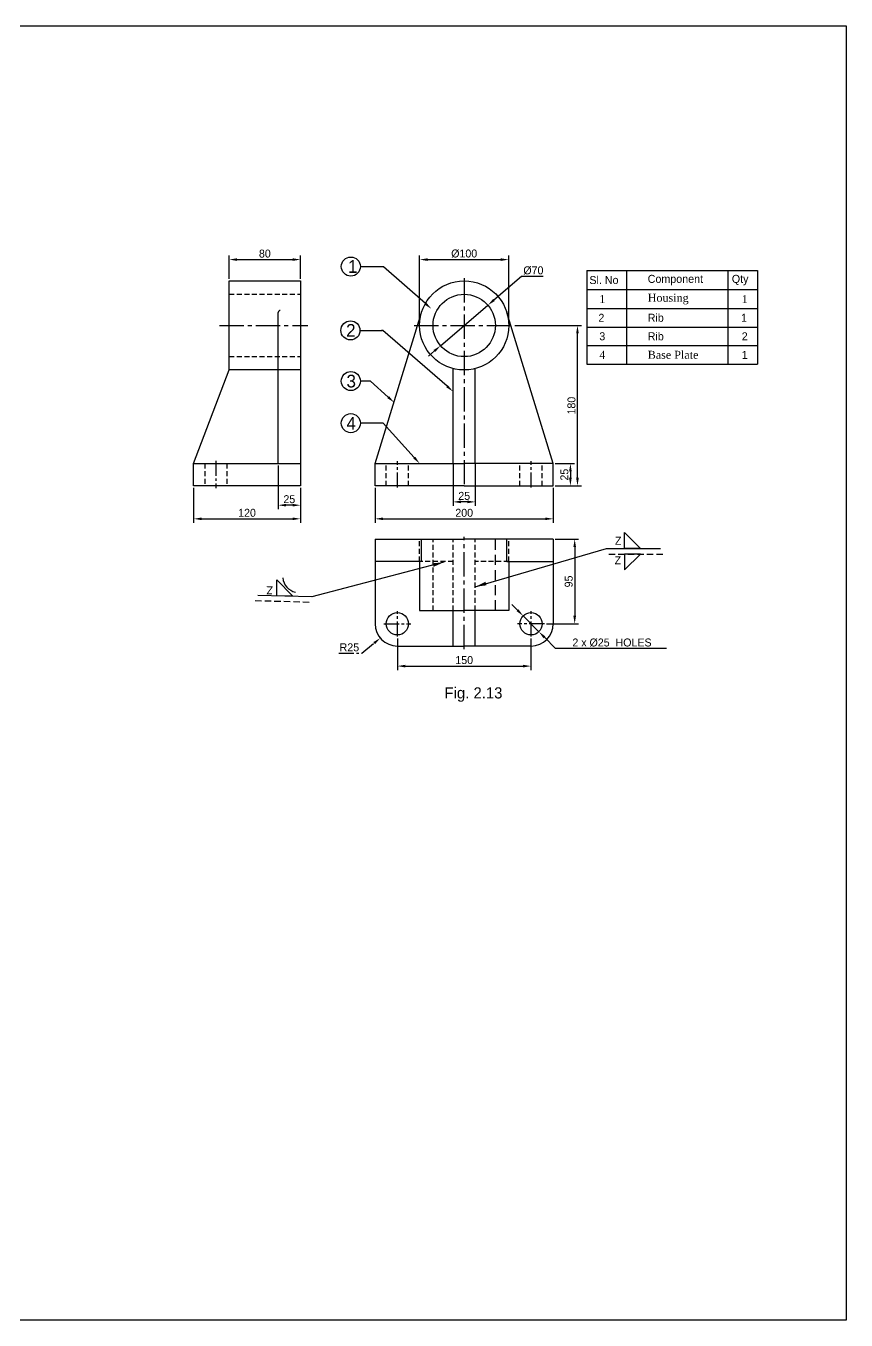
# Model space of a CAD drawing. Header units: millimetres. Extents: x 222 to 858, y 138 to 544.
# Drawn here: x 600.6 to 858.4, y 137.5 to 544.4 of the extents above; entities that cross this region are included whole.
import ezdxf
from ezdxf import colors
from ezdxf.entities.mleader import LeaderData, LeaderLine
from ezdxf.math import Vec2, Vec3

# ---------------------------------------------------------------- set-up
doc = ezdxf.new("R2010")
doc.units = ezdxf.units.MM
for name, pattern in [('ACISOTGL', [3, 2, -1]), ('CENTER2', [28.575, 19.05, -3.175, 3.175, -3.175]), ('HIDDEN2', [4.7625, 3.175, -1.5875])]:
    doc.linetypes.add(name, pattern=pattern)
doc.layers.add('AM_5', color=3, linetype='Continuous', lineweight=25)
doc.dimstyles.new('AM_ISO$7', dxfattribs={"dimtxt": 3.5, "dimasz": 3.5, "dimexe": 1, "dimexo": 1, "dimgap": 1.5, "dimtad": 1, "dimdsep": 46, "dimtxsty": 'Standard', "dimcen": 0, "dimclrd": 256, "dimclre": 256, "dimclrt": 2, "dimadec": 0, "dimazin": 2, "dimtp": 0.1, "dimtm": 0.1, "dimtfac": 0.71, "dimtdec": 3, "dimtmove": 0, "dimatfit": 3, "dimfxl": 1, "dimlwd": -1, "dimlwe": -1, "dimarcsym": 1})
doc.dimstyles.new('Horizontal', dxfattribs={"dimtxt": 2.5, "dimasz": 2.5, "dimexe": 1.25, "dimexo": 0.625, "dimtad": 1, "dimtih": 1, "dimtoh": 1, "dimtxsty": 'Standard', "dimcen": 0, "dimclrd": 3, "dimclre": 3, "dimadec": 0, "dimazin": 0, "dimtfac": 1, "dimtofl": 0, "dimtmove": 0, "dimatfit": 3, "dimfxl": 1, "dimarcsym": 0})
doc.dimstyles.new('ISO-25', dxfattribs={"dimtxt": 2.5, "dimasz": 2.5, "dimexe": 1.25, "dimexo": 0.625, "dimtad": 1, "dimtxsty": 'Standard', "dimcen": 2.5, "dimadec": 0, "dimazin": 0, "dimtfac": 1, "dimtmove": 0, "dimatfit": 3, "dimfxl": 1, "dimarcsym": 0})

# ---------------------------------------------------------------- blocks, each defined once
blk = doc.blocks.new('*D39')
at = {"color": 0, "lineweight": -2, "transparency": 16777216}
for p, q in [((664.49, 464.81), (664.49, 472.14)), ((686.89, 464.81), (686.89, 472.14)), ((666.99, 470.89), (684.39, 470.89))]:
    blk.add_line(p, q, dxfattribs=at)
at = {"color": 0, "transparency": 16777216}
for points in [[(666.99, 471.31), (666.99, 470.48), (664.49, 470.89)], [(684.39, 471.31), (684.39, 470.48), (686.89, 470.89)]]:
    blk.add_solid(points, dxfattribs=at)
at = {"layer": 'Defpoints', "color": 0, "transparency": 16777216}
for p in [(686.89, 470.89), (664.49, 464.19), (686.89, 464.19)]:
    blk.add_point(p, dxfattribs=at)
at = {"color": 0, "transparency": 16777216, "insert": (675.69, 472.77), "char_height": 2.5, "attachment_point": 5}
blk.add_mtext('80', dxfattribs=at)
blk = doc.blocks.new('*D40')
at = {"color": 0, "lineweight": -2, "transparency": 16777216}
for p, q in [((724.35, 450.81), (724.35, 472.14)), ((752.35, 450.81), (752.35, 472.14)), ((726.85, 470.89), (749.85, 470.89))]:
    blk.add_line(p, q, dxfattribs=at)
at = {"color": 0, "transparency": 16777216}
for points in [[(726.85, 471.31), (726.85, 470.48), (724.35, 470.89)], [(749.85, 471.31), (749.85, 470.48), (752.35, 470.89)]]:
    blk.add_solid(points, dxfattribs=at)
at = {"layer": 'Defpoints', "color": 0, "transparency": 16777216}
for p in [(752.35, 470.89), (724.35, 450.19), (752.35, 450.19)]:
    blk.add_point(p, dxfattribs=at)
at = {"color": 0, "transparency": 16777216, "insert": (738.35, 472.77), "char_height": 2.5, "attachment_point": 5}
blk.add_mtext('%%C100', dxfattribs=at)
blk = doc.blocks.new('*D41')
at = {"color": 0, "lineweight": -2, "transparency": 16777216}
for p, q in [((766.98, 406.79), (772.99, 406.79)), ((771.74, 404.29), (771.74, 402.29)), ((766.98, 399.79), (772.99, 399.79))]:
    blk.add_line(p, q, dxfattribs=at)
at = {"color": 0, "transparency": 16777216}
for points in [[(771.32, 404.29), (772.15, 404.29), (771.74, 406.79)], [(771.32, 402.29), (772.15, 402.29), (771.74, 399.79)]]:
    blk.add_solid(points, dxfattribs=at)
at = {"layer": 'Defpoints', "color": 0, "transparency": 16777216}
for p in [(766.35, 406.79), (766.35, 399.79), (771.74, 399.79)]:
    blk.add_point(p, dxfattribs=at)
at = {"color": 0, "transparency": 16777216, "insert": (769.86, 403.29), "char_height": 2.5, "attachment_point": 5, "rotation": 90}
blk.add_mtext('25', dxfattribs=at)
blk = doc.blocks.new('*D31')
at = {"color": 0, "lineweight": -2, "transparency": 16777216}
for p, q in [((754.22, 450.19), (775.21, 450.19)), ((773.96, 402.29), (773.96, 447.69)), ((766.98, 399.79), (775.21, 399.79))]:
    blk.add_line(p, q, dxfattribs=at)
at = {"color": 0, "transparency": 16777216}
for points in [[(773.54, 447.69), (774.37, 447.69), (773.96, 450.19)], [(773.54, 402.29), (774.37, 402.29), (773.96, 399.79)]]:
    blk.add_solid(points, dxfattribs=at)
at = {"layer": 'Defpoints', "color": 0, "transparency": 16777216}
for p in [(753.59, 450.19), (773.96, 450.19), (766.35, 399.79)]:
    blk.add_point(p, dxfattribs=at)
at = {"color": 0, "transparency": 16777216, "insert": (772.08, 424.99), "char_height": 2.5, "attachment_point": 5, "rotation": 90}
blk.add_mtext('180', dxfattribs=at)
blk = doc.blocks.new('*D42')
at = {"color": 0, "lineweight": -2, "transparency": 16777216}
for p, q in [((653.29, 399.16), (653.29, 388.15)), ((686.89, 399.16), (686.89, 388.15)), ((655.79, 389.4), (684.39, 389.4))]:
    blk.add_line(p, q, dxfattribs=at)
at = {"color": 0, "transparency": 16777216}
for points in [[(655.79, 389.82), (655.79, 388.99), (653.29, 389.4)], [(684.39, 389.82), (684.39, 388.99), (686.89, 389.4)]]:
    blk.add_solid(points, dxfattribs=at)
at = {"layer": 'Defpoints', "color": 0, "transparency": 16777216}
for p in [(653.29, 399.79), (686.89, 399.79), (686.89, 389.4)]:
    blk.add_point(p, dxfattribs=at)
at = {"color": 0, "transparency": 16777216, "insert": (670.09, 391.28), "char_height": 2.5, "attachment_point": 5}
blk.add_mtext('120', dxfattribs=at)
blk = doc.blocks.new('*D32')
at = {"color": 0, "lineweight": -2, "transparency": 16777216}
for p, q in [((679.89, 406.16), (679.89, 392.43)), ((686.89, 399.16), (686.89, 392.43)), ((684.39, 393.68), (682.39, 393.68))]:
    blk.add_line(p, q, dxfattribs=at)
at = {"color": 0, "transparency": 16777216}
for points in [[(682.39, 394.1), (682.39, 393.27), (679.89, 393.68)], [(684.39, 394.1), (684.39, 393.27), (686.89, 393.68)]]:
    blk.add_solid(points, dxfattribs=at)
at = {"layer": 'Defpoints', "color": 0, "transparency": 16777216}
for p in [(679.89, 406.79), (686.89, 399.79), (679.89, 393.68)]:
    blk.add_point(p, dxfattribs=at)
at = {"color": 0, "transparency": 16777216, "insert": (683.39, 395.56), "char_height": 2.5, "attachment_point": 5}
blk.add_mtext('25', dxfattribs=at)
blk = doc.blocks.new('*D33')
at = {"color": 0, "lineweight": -2, "transparency": 16777216}
for p, q in [((734.85, 406.66), (734.85, 393.48)), ((741.85, 406.66), (741.85, 393.48)), ((739.35, 394.73), (737.35, 394.73))]:
    blk.add_line(p, q, dxfattribs=at)
at = {"color": 0, "transparency": 16777216}
for points in [[(737.35, 395.14), (737.35, 394.31), (734.85, 394.73)], [(739.35, 395.14), (739.35, 394.31), (741.85, 394.73)]]:
    blk.add_solid(points, dxfattribs=at)
at = {"layer": 'Defpoints', "color": 0, "transparency": 16777216}
for p in [(734.85, 407.28), (741.85, 407.28), (734.85, 394.73)]:
    blk.add_point(p, dxfattribs=at)
at = {"color": 0, "transparency": 16777216, "insert": (738.35, 396.6), "char_height": 2.5, "attachment_point": 5}
blk.add_mtext('25', dxfattribs=at)
blk = doc.blocks.new('*D43')
at = {"color": 0, "lineweight": -2, "transparency": 16777216}
for p, q in [((717.35, 351.79), (717.35, 341.85)), ((759.35, 351.79), (759.35, 341.85)), ((719.85, 343.1), (756.85, 343.1))]:
    blk.add_line(p, q, dxfattribs=at)
at = {"color": 0, "transparency": 16777216}
for points in [[(719.85, 343.52), (719.85, 342.68), (717.35, 343.1)], [(756.85, 343.52), (756.85, 342.68), (759.35, 343.1)]]:
    blk.add_solid(points, dxfattribs=at)
at = {"layer": 'Defpoints', "color": 0, "transparency": 16777216}
for p in [(717.35, 352.41), (759.35, 352.41), (759.35, 343.1)]:
    blk.add_point(p, dxfattribs=at)
at = {"color": 0, "transparency": 16777216, "insert": (738.35, 344.98), "char_height": 2.5, "attachment_point": 5}
blk.add_mtext('150', dxfattribs=at)
blk = doc.blocks.new('*D44')
at = {"color": 0, "lineweight": -2, "transparency": 16777216}
for p, q in [((766.98, 383.01), (774.33, 383.01)), ((773.08, 380.51), (773.08, 358.91)), ((764.2, 356.41), (774.33, 356.41))]:
    blk.add_line(p, q, dxfattribs=at)
at = {"color": 0, "transparency": 16777216}
for points in [[(772.67, 380.51), (773.5, 380.51), (773.08, 383.01)], [(772.67, 358.91), (773.5, 358.91), (773.08, 356.41)]]:
    blk.add_solid(points, dxfattribs=at)
at = {"layer": 'Defpoints', "color": 0, "transparency": 16777216}
for p in [(766.35, 383.01), (763.58, 356.41), (773.08, 356.41)]:
    blk.add_point(p, dxfattribs=at)
at = {"color": 0, "transparency": 16777216, "insert": (771.21, 369.71), "char_height": 2.5, "attachment_point": 5, "rotation": 90}
blk.add_mtext('95', dxfattribs=at)
blk = doc.blocks.new('*D45')
at = {"color": 3, "linetype": 'CENTER2', "lineweight": -2, "ltscale": 0.25, "transparency": 16777216}
for p, q in [((706.22, 347.12), (710.06, 350.32)), ((698.93, 347.12), (706.22, 347.12))]:
    blk.add_line(p, q, dxfattribs=at)
at = {"color": 3, "linetype": 'CENTER2', "ltscale": 0.25, "transparency": 16777216}
blk.add_solid([(709.79, 350.64), (710.33, 350), (711.98, 351.92)], dxfattribs=at)
at = {"layer": 'Defpoints', "color": 0, "linetype": 'CENTER2', "ltscale": 0.25, "transparency": 16777216}
for p in [(717.35, 356.41), (711.98, 351.92)]:
    blk.add_point(p, dxfattribs=at)
at = {"color": 0, "linetype": 'CENTER2', "ltscale": 0.25, "transparency": 16777216, "insert": (702.26, 348.99), "char_height": 2.5, "attachment_point": 5}
blk.add_mtext('R25', dxfattribs=at)
blk = doc.blocks.new('*D46')
at = {"color": 3, "lineweight": -2, "transparency": 16777216}
for p, q in [((755.12, 360.66), (753.36, 362.44)), ((756.89, 358.89), (761.82, 353.92)), ((767.1, 348.6), (763.58, 352.15)), ((801.89, 348.6), (767.1, 348.6))]:
    blk.add_line(p, q, dxfattribs=at)
at = {"color": 3, "transparency": 16777216}
for points in [[(755.42, 360.96), (754.83, 360.37), (756.89, 358.89)], [(763.88, 352.44), (763.28, 351.86), (761.82, 353.92)]]:
    blk.add_solid(points, dxfattribs=at)
at = {"layer": 'Defpoints', "color": 0, "transparency": 16777216}
for p in [(756.89, 358.89), (761.82, 353.92)]:
    blk.add_point(p, dxfattribs=at)
at = {"color": 0, "transparency": 16777216, "insert": (784.81, 350.48), "char_height": 2.5, "attachment_point": 5}
blk.add_mtext('2 x %%C25  HOLES', dxfattribs=at)
blk = doc.blocks.new('*D47')
at = {"color": 0, "lineweight": -2, "transparency": 16777216}
for p, q in [((710.35, 399.16), (710.35, 388.15)), ((766.35, 399.16), (766.35, 388.15)), ((712.85, 389.4), (763.85, 389.4))]:
    blk.add_line(p, q, dxfattribs=at)
at = {"color": 0, "transparency": 16777216}
for points in [[(712.85, 389.82), (712.85, 388.99), (710.35, 389.4)], [(763.85, 389.82), (763.85, 388.99), (766.35, 389.4)]]:
    blk.add_solid(points, dxfattribs=at)
at = {"layer": 'Defpoints', "color": 0, "transparency": 16777216}
for p in [(710.35, 399.79), (766.35, 399.79), (766.35, 389.4)]:
    blk.add_point(p, dxfattribs=at)
at = {"color": 0, "transparency": 16777216, "insert": (738.35, 391.28), "char_height": 2.5, "attachment_point": 5}
blk.add_mtext('200', dxfattribs=at)
blk = doc.blocks.new('*D48')
at = {"color": 3, "lineweight": -2, "transparency": 16777216}
for p, q in [((756.35, 465.59), (747.7, 458.19)), ((763.22, 465.59), (756.35, 465.59)), ((730.91, 443.81), (745.8, 456.56)), ((729.01, 442.19), (727.11, 440.56))]:
    blk.add_line(p, q, dxfattribs=at)
at = {"color": 3, "transparency": 16777216}
for points in [[(747.42, 458.5), (747.97, 457.87), (745.8, 456.56)], [(728.74, 442.5), (729.28, 441.87), (730.91, 443.81)]]:
    blk.add_solid(points, dxfattribs=at)
at = {"layer": 'Defpoints', "color": 0, "transparency": 16777216}
for p in [(745.8, 456.56), (730.91, 443.81)]:
    blk.add_point(p, dxfattribs=at)
at = {"color": 0, "transparency": 16777216, "insert": (760.1, 467.47), "char_height": 2.5, "attachment_point": 5}
blk.add_mtext('%%C70', dxfattribs=at)

msp = doc.modelspace()

# ---------------------------------------------------------------- linework, layer by layer
at = {"color": 3}
for p, q in [((712.707, 468.66), (705.722, 468.66)), ((705.598, 448.641), (712.584, 448.641)), ((712.606, 419.465), (705.722, 419.465))]:
    msp.add_line(p, q, dxfattribs=at)
for p, q in [((664.494, 464.187), (686.894, 464.187)), ((664.494, 436.187), (664.494, 464.187)), ((686.894, 464.187), (686.894, 399.787)), ((776.942, 467.432), (776.942, 438.036)), ((776.942, 467.432), (830.521, 467.432)), ((789.337, 467.432), (789.337, 438.036)), ((821.17, 467.432), (821.17, 438.036)), ((830.521, 467.432), (830.521, 438.036)), ((776.942, 461.469), (830.521, 461.469)), ((679.894, 406.787), (679.894, 454.304)), ((710.352, 406.787), (724.971, 454.304)), ((766.352, 406.787), (751.733, 454.304)), ((776.942, 455.507), (830.521, 455.507)), ((776.942, 449.683), (830.521, 449.683)), ((776.942, 443.86), (830.521, 443.86)), ((653.294, 406.787), (664.494, 436.187)), ((686.894, 436.187), (664.494, 436.187)), ((734.852, 406.787), (734.852, 436.632)), ((741.852, 406.787), (741.852, 436.632)), ((776.942, 438.036), (830.521, 438.036)), ((653.294, 399.787), (653.294, 406.787)), ((653.294, 406.787), (686.894, 406.787)), ((710.352, 399.787), (710.352, 406.787)), ((710.352, 406.787), (738.352, 406.787)), ((766.352, 406.787), (738.352, 406.787)), ((766.352, 399.787), (766.352, 406.787)), ((686.894, 399.787), (653.294, 399.787)), ((738.352, 399.787), (710.352, 399.787)), ((738.352, 399.787), (766.352, 399.787)), ((710.352, 383.007), (738.352, 383.007)), ((710.352, 383.007), (710.352, 356.407)), ((724.971, 376.007), (724.971, 383.007)), ((766.352, 383.007), (738.352, 383.007)), ((751.733, 376.007), (751.733, 383.007)), ((766.352, 383.007), (766.352, 356.407)), ((724.971, 376.007), (710.352, 376.007)), ((724.352, 376.007), (724.352, 360.607)), ((751.733, 376.007), (766.352, 376.007)), ((752.352, 376.007), (752.352, 360.607)), ((724.352, 360.607), (738.352, 360.607)), ((734.852, 349.407), (734.852, 360.607)), ((752.352, 360.607), (738.352, 360.607)), ((741.852, 349.407), (741.852, 360.607)), ((717.352, 349.407), (738.352, 349.407)), ((759.352, 349.407), (738.352, 349.407))]:
    msp.add_line(p, q)
at = {"color": 3, "linetype": 'CENTER2', "ltscale": 0.4}
for p, q in [((738.352, 465.042), (738.352, 399.027)), ((661.473, 450.187), (689.158, 450.187)), ((722.608, 450.187), (753.59, 450.187)), ((738.352, 348.424), (738.352, 383.716))]:
    msp.add_line(p, q, dxfattribs=at)
at = {"linetype": 'HIDDEN2', "ltscale": 0.5}
for p, q in [((664.494, 459.987), (686.894, 459.987)), ((664.494, 440.387), (686.894, 440.387)), ((656.794, 406.787), (656.794, 399.787)), ((663.794, 406.787), (663.794, 399.787)), ((713.852, 399.787), (713.852, 406.787)), ((720.852, 399.787), (720.852, 406.787)), ((755.852, 399.787), (755.852, 406.787)), ((762.852, 399.787), (762.852, 406.787)), ((724.352, 376.007), (724.352, 383.007)), ((728.552, 360.607), (728.552, 383.007)), ((734.852, 360.607), (734.852, 383.007)), ((741.852, 360.607), (741.852, 383.007)), ((752.352, 376.007), (752.352, 383.007)), ((734.852, 376.007), (724.971, 376.007)), ((752.352, 376.007), (741.852, 376.007))]:
    msp.add_line(p, q, dxfattribs=at)
at = {"color": 3, "linetype": 'CENTER2', "ltscale": 0.25}
for p, q in [((660.294, 407.652), (660.294, 399.062)), ((717.352, 399.245), (717.352, 407.52)), ((759.352, 399.245), (759.352, 407.52)), ((717.352, 352.415), (717.352, 360.399)), ((759.352, 352.415), (759.352, 360.399)), ((713.125, 356.407), (721.579, 356.407)), ((763.579, 356.407), (755.125, 356.407))]:
    msp.add_line(p, q, dxfattribs=at)
at = {"linetype": 'HIDDEN2'}
msp.add_line((748.152, 360.607), (748.152, 383.007), dxfattribs=at)
for points in [[(221.981, 544.363), (858.398, 544.363), (858.398, 137.509), (221.981, 137.509)], [(788.785, 385.068), (793.785, 380.068), (788.785, 380.068)], [(788.785, 378.318), (788.785, 373.318), (793.785, 378.318)], [(679.484, 370.174), (684.51, 365.038), (679.484, 365.174)]]:
    msp.add_lwpolyline(points, close=True)
for centre, radius in [((702.722, 468.708), 3), ((738.352, 450.187), 14), ((738.352, 450.187), 9.8), ((702.598, 448.641), 3), ((702.722, 432.704), 3), ((702.722, 419.465), 3), ((717.352, 356.407), 3.5), ((759.352, 356.407), 3.5)]:
    msp.add_circle(centre, radius)
for centre, radius, start, end in [((680.482, 454.304), 0.588, 90, 180), ((717.352, 356.407), 7, 180, 270), ((759.352, 356.407), 7, 270, 0)]:
    msp.add_arc(centre, radius, start, end)
at = {"layer": 'AM_5', "linetype": 'ACISOTGL'}
for p, q in [((783.785, 378.318), (801.535, 378.318)), ((689.665, 363.147), (671.922, 363.629))]:
    msp.add_line(p, q, dxfattribs=at)
at = {"layer": 'AM_5', "color": 7}
msp.add_arc((686.44, 371.36), 5.141, 185.95902, 257.35149, dxfattribs=at)

# ---------------------------------------------------------------- texts
at = {"attachment_point": 1}
for s, width, insert, char_height in [('1', 3.03706, (701.833, 470.727), 4), ('2', 3.03706, (701.233, 450.637), 4), ('3', 3.03706, (701.357, 434.7), 4), ('4', 3.03706, (701.357, 421.461), 4), ('Z ', 2.75, (785.752, 383.753), 2.5), ('Z ', 2.75, (785.629, 377.624), 2.5), ('Fig. 2.13', 22.81488, (732.162, 336.43), 3.5)]:
    msp.add_mtext_dynamic_manual_height_columns(s, width=width, gutter_width=12.5, heights=[0], dxfattribs=dict(at, insert=insert, char_height=char_height))
at = {"width": 20.60447, "attachment_point": 4}
for s, insert, char_height in [('Sl. No^I', (777.696, 464.45), 2.5156), ('Component', (796.036, 464.45), 2.5156), ('Qty^I', (822.475, 464.45), 2.5156), ('{\\fTimes New Roman|b0|i0|c0|p18;1', (780.818, 458.488), 2.51562), ('{\\fTimes New Roman|b0|i0|c0|p18;Housing}', (796.036, 458.488), 2.51562), ('{\\fTimes New Roman|b0|i0|c0|p18;1', (825.597, 458.488), 2.51562), ('2', (780.535, 452.595), 2.516), ('Rib', (796.036, 452.595), 2.5156), ('1', (825.375, 452.595), 2.516), ('3', (780.818, 446.772), 2.516), ('Rib', (796.036, 446.772), 2.5156), ('2', (825.597, 446.772), 2.516), ('{\\fTimes New Roman|b0|i0|c0|p18;4}', (780.818, 440.948), 2.51562), ('{\\fTimes New Roman|b0|i0|c0|p18;Base Plate}', (796.036, 440.948), 2.51562), ('1', (825.597, 440.948), 2.516)]:
    msp.add_mtext(s, dxfattribs=dict(at, insert=insert, char_height=char_height))
at = {"insert": (678.173, 365.648), "char_height": 2.5, "attachment_point": 1, "rotation": 178.44235}
msp.add_mtext_dynamic_manual_height_columns('Z ', width=2.75, gutter_width=12.5, heights=[0], dxfattribs=at)

# ---------------------------------------------------------------- dimensions: what is measured, and where the dimension line sits
for base, p1, p2, text, picture, middle in [((686.894, 470.893), (664.494, 464.187), (686.894, 464.187), '80', '*D39', (675.694, 472.768)), ((752.352, 470.893), (724.352, 450.187), (752.352, 450.187), '%%C100', '*D40', (738.352, 472.768)), ((686.894, 389.403), (653.294, 399.787), (686.894, 399.787), '120', '*D42', (670.094, 391.278)), ((766.352, 389.403), (710.352, 399.787), (766.352, 399.787), '200', '*D47', (738.352, 391.278)), ((759.352, 343.101), (717.352, 352.415), (759.352, 352.415), '150', '*D43', (738.352, 344.976))]:
    dim = msp.add_linear_dim(base=base, p1=p1, p2=p2, text=text, dimstyle='ISO-25')
    dim.commit()
    dim.dimension.update_dxf_attribs({"geometry": picture, "text_midpoint": middle})
dim = msp.add_diameter_dim_2p(p1=(730.908, 443.814), p2=(745.797, 456.56), text='%%C70', dimstyle='Horizontal', override={"dimtofl": 1})
dim.commit()
dim.dimension.update_dxf_attribs({"geometry": '*D48', "text_midpoint": (760.098, 465.593), "dimtype": 163})
for base, p1, p2, text, picture, middle in [((773.958, 450.187), (766.352, 399.787), (753.59, 450.187), '180', '*D31', (772.083, 424.987)), ((771.738, 399.787), (766.352, 406.787), (766.352, 399.787), '25', '*D41', (769.863, 403.287)), ((773.082, 356.407), (766.352, 383.007), (763.579, 356.407), '95', '*D44', (771.207, 369.707))]:
    dim = msp.add_linear_dim(base=base, p1=p1, p2=p2, angle=90, text=text, dimstyle='ISO-25')
    dim.commit()
    dim.dimension.update_dxf_attribs({"geometry": picture, "text_midpoint": middle})
for base, p1, p2, picture, middle in [((734.852, 394.727), (741.852, 407.281), (734.852, 407.281), '*D33', (738.352, 394.727)), ((679.894, 393.684), (686.894, 399.787), (679.894, 406.787), '*D32', (683.394, 393.684))]:
    dim = msp.add_linear_dim(base=base, p1=p1, p2=p2, text='25', dimstyle='ISO-25')
    dim.commit()
    dim.dimension.update_dxf_attribs({"geometry": picture, "text_midpoint": middle, "dimtype": 160})
dim = msp.add_diameter_dim_2p(p1=(756.886, 358.891), p2=(761.818, 353.923), text='2 x %%C25  HOLES', dimstyle='Horizontal', override={"dimtofl": 1})
dim.commit()
dim.dimension.update_dxf_attribs({"geometry": '*D46', "text_midpoint": (784.811, 350.476)})
at = {"color": 3, "linetype": 'CENTER2', "ltscale": 0.25}
dim = msp.add_radius_dim(center=(717.352, 356.407), mpoint=(711.978, 351.922), text='R25', dimstyle='Horizontal', dxfattribs=at)
dim.commit()
dim.dimension.update_dxf_attribs({"geometry": '*D45', "text_midpoint": (702.262, 348.991)})

# ---------------------------------------------------------------- leaders
ml = msp.add_multileader_mtext('Standard')
ml.set_content('', color=256)
ml.set_leader_properties(color=3)
ml.build(insert=Vec2(0, 0))
ml.multileader.update_dxf_attribs({"text_right_attachment_type": 6, "dogleg_length": 0.36, "arrow_head_size": 2.5})
ctx = ml.context
ctx.base_point, ctx.char_height, ctx.arrow_head_size, ctx.landing_gap_size, ctx.plane_origin = Vec3(712.397, 468.75), 0.18, 2.5, 0.09, Vec3(728.072, 455.395)
ctx.right_attachment = 6
notes = []
notes.append((ctx, [(0, (1, 1, 0), (712.937, 468.66), (-1, 0), 0.36, [(0, [(728.072, 455.395)], 0, [])])]))
ctx.mtext.insert, ctx.mtext.flow_direction = Vec3(712.487, 468.84), 5
ml = msp.add_multileader_mtext('Standard')
ml.set_content('', color=256)
ml.set_leader_properties(color=3)
ml.build(insert=Vec2(0, 0))
ml.multileader.update_dxf_attribs({"text_right_attachment_type": 6, "dogleg_length": 0.36, "arrow_head_size": 2.5})
ctx = ml.context
ctx.base_point, ctx.char_height, ctx.arrow_head_size, ctx.landing_gap_size, ctx.plane_origin = Vec3(712.274, 448.731), 0.18, 2.5, 0.09, Vec3(734.852, 429.429)
ctx.right_attachment = 6
notes.append((ctx, [(0, (1, 1, 0), (712.814, 448.641), (-1, 0), 0.36, [(0, [(734.852, 429.429)], 0, [])])]))
ctx.mtext.insert, ctx.mtext.flow_direction = Vec3(712.364, 448.821), 5
ml = msp.add_multileader_mtext('Standard')
ml.set_content('', color=256)
ml.set_leader_properties(color=3)
ml.build(insert=Vec2(0, 0))
ml.multileader.update_dxf_attribs({"text_right_attachment_type": 6, "dogleg_length": 0.36, "arrow_head_size": 2.5})
ctx = ml.context
ctx.base_point, ctx.char_height, ctx.arrow_head_size, ctx.landing_gap_size, ctx.plane_origin = Vec3(705.542, 432.794), 0.18, 2.5, 0.09, Vec3(716.318, 425.98)
ctx.right_attachment = 6
notes.append((ctx, [(0, (1, 1, 0), (708.875, 432.704), (-1, 0), 3.153, [(0, [(716.318, 425.98)], 0, [])])]))
ctx.mtext.insert, ctx.mtext.flow_direction = Vec3(705.632, 432.884), 5
ml = msp.add_multileader_mtext('Standard')
ml.set_content('', color=256)
ml.set_leader_properties(color=3)
ml.build(insert=Vec2(0, 0))
ml.multileader.update_dxf_attribs({"text_right_attachment_type": 6, "dogleg_length": 0.36, "arrow_head_size": 2.5})
ctx = ml.context
ctx.base_point, ctx.char_height, ctx.arrow_head_size, ctx.landing_gap_size, ctx.plane_origin = Vec3(712.297, 419.555), 0.18, 2.5, 0.09, Vec3(724.352, 406.787)
ctx.right_attachment = 6
notes.append((ctx, [(0, (1, 1, 0), (712.837, 419.465), (-1, 0), 0.36, [(0, [(724.352, 406.787)], 0, [])])]))
ctx.mtext.insert, ctx.mtext.flow_direction = Vec3(712.387, 419.645), 5
at = {"layer": 'AM_5'}
for points in [[(741.852, 368.068), (783.035, 380.068), (800.035, 380.068)], [(731.957, 375.752), (690.462, 364.876), (673.469, 365.338)]]:
    msp.add_leader(points, dimstyle='AM_ISO$7', dxfattribs=at)
for ctx, leaders in notes:
    for number, flags, end, landing, length, lines in leaders:
        leader = LeaderData()
        leader.index, (leader.has_last_leader_line, leader.has_dogleg_vector, leader.attachment_direction) = number, flags
        leader.last_leader_point, leader.dogleg_vector, leader.dogleg_length = Vec3(end), Vec3(landing), length
        for number, points, colour, breaks in lines:
            line = LeaderLine()
            line.index, line.vertices, line.color, line.breaks = number, Vec3.list(points), colors.encode_raw_color(colour), breaks
            leader.lines.append(line)
        ctx.leaders.append(leader)

doc.saveas('drawing.dxf')
